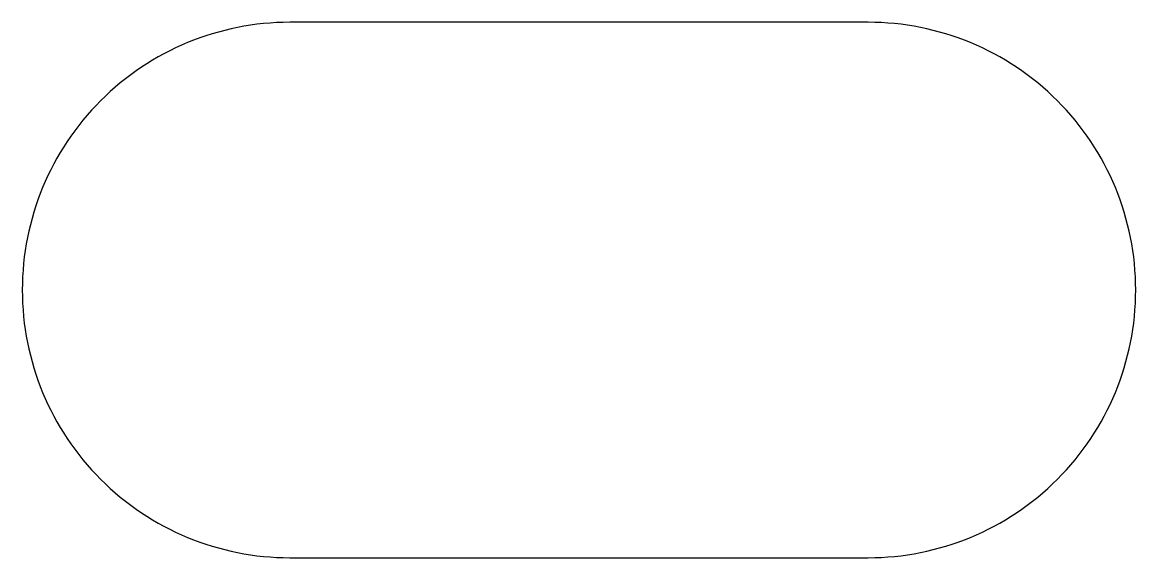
# Model space of a CAD drawing. Extents: x -12 to 93, y -25 to 25.
import ezdxf

# ---------------------------------------------------------------- set-up
doc = ezdxf.new("R2010")
doc.units = 0

msp = doc.modelspace()

# ---------------------------------------------------------------- linework, layer by layer
at = {"layer": 'VACUUM'}
msp.add_lwpolyline([(13.5, 25, 0.414214), (-11.5, 0, 0.414214), (13.5, -25), (67.5, -25), (67.5, -25, 0.414214), (92.5, 0, 0.414214), (67.5, 25), (13.5, 25)], format="xyb", close=True, dxfattribs=at)

doc.saveas('drawing.dxf')
